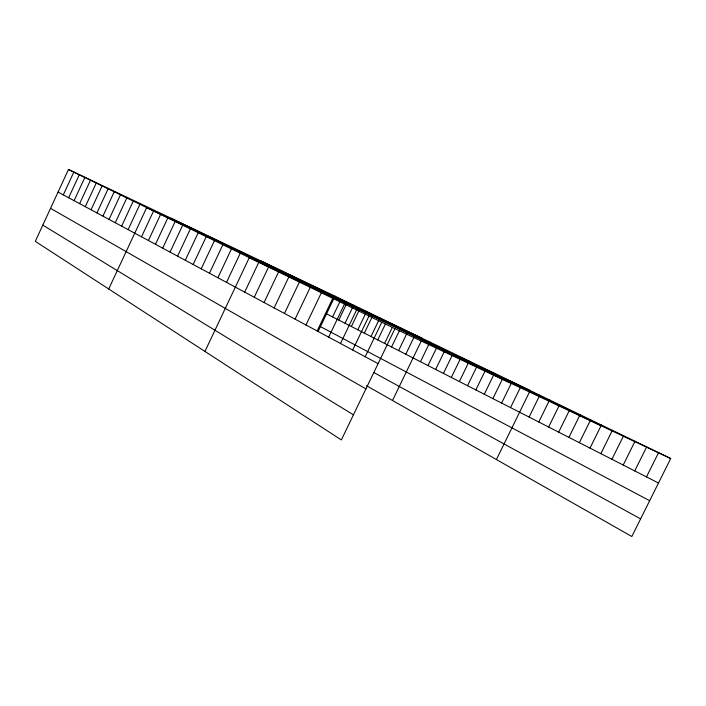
<?xml version="1.0" encoding="UTF-8"?>
<svg xmlns="http://www.w3.org/2000/svg" width="706" height="706" viewBox="0 0 706 706"><rect width="100%" height="100%" fill="white"/><g stroke="black" fill="none" stroke-linecap="round" stroke-linejoin="round"><path stroke-width="1.06" d="M670.7 458.521L334.979 296.149L68.482 169.493L35.3 241.355L341.351 439.935L394.945 328.652L670.7 458.521L631.826 536.507L366.432 385.661M63.311 194.874L73.83 172.096M68.65 197.742L79.284 174.753M74.095 200.663L84.835 177.462M79.646 203.637L90.492 180.215M85.294 206.664L96.254 183.03M91.056 209.753L102.132 185.89M96.934 212.903L108.115 188.811M102.926 216.115L114.231 191.794M109.042 219.398L120.461 194.83M115.272 222.734L126.815 197.927M121.635 226.149L133.302 201.095M128.121 229.626L139.92 204.316M108.715 288.992L146.68 207.617L422.488 338.474L392.518 400.487M141.518 236.81L153.573 210.979M148.419 240.508L160.624 214.412M155.479 244.294L167.816 217.916M162.689 248.159L175.167 221.499M170.058 252.113L182.686 225.17M177.585 256.146L190.364 228.912M185.281 260.276L198.218 232.742M193.153 264.494L206.249 236.651M201.21 268.81L214.456 240.658M209.444 273.231L222.867 244.753M217.88 277.749L231.462 248.944M226.511 282.382L240.269 253.242M204.952 351.429L249.289 257.637L530.197 390.568L496.415 459.544M244.682 292.125L258.811 262.279M254.248 297.252L268.571 267.036M264.062 302.512L278.579 271.916M274.131 307.913L288.851 276.928M284.465 313.455L299.397 282.065M295.073 319.138L310.225 287.342M305.972 324.981L321.345 292.769M317.17 330.982L332.773 298.338M318.185 331.299L334.979 296.149M332.605 316.932L339.71 302.089M328.678 337.159L344.51 304.057M338.774 320.074L346.461 304.021M345.031 323.26L353.688 305.195M340.504 343.495L356.583 309.943M351.385 326.499L360.104 308.301M357.827 329.781L365.699 313.385M352.673 350.026L369.009 316.006M364.367 333.117L373.236 314.647M371.012 336.506L379.952 317.894M365.196 356.742L381.787 322.236M377.754 339.939L385.344 324.151M384.602 343.434L392.333 327.372M391.556 346.973L400.726 327.946M398.616 350.573L406.938 333.311M405.791 354.227L415.119 334.909M420.485 361.719L429.972 342.092M428.004 365.549L437.588 345.772M435.655 369.45L444.401 351.411M443.43 373.412L453.181 353.309M451.328 377.436L460.233 359.107M459.359 381.531L469.287 361.11M467.531 385.697L476.594 367.067M475.835 389.933L485.472 370.156M484.29 394.239L494.5 373.297M492.885 398.616L503.193 377.507M501.631 403.073L512.035 381.778M510.535 407.609L520.56 387.109M529.094 417.07L539.808 395.21M538.766 422.003L549.595 399.949M548.633 427.033L559.099 405.738M558.675 432.151L569.733 409.683M568.921 437.367L580.094 414.696M579.352 442.688L590.648 419.805M589.995 448.116L601.415 425.012M600.85 453.64L612.393 430.316M611.917 459.288L623.592 435.734M623.213 465.042L635.012 441.259M634.729 470.911L646.67 446.898M646.484 476.903L658.557 452.643M260.452 260.726L599.685 425.074M170.967 218.198L508.435 382.096M68.482 169.493L394.945 328.652M326.534 313.835L658.486 483.019M320.427 326.604L649.67 500.704M58.06 192.067L378.089 363.652M373.845 372.503L640.607 518.884M50.541 208.358L365.937 388.891M42.801 225.117L353.45 414.819"/></g></svg>
